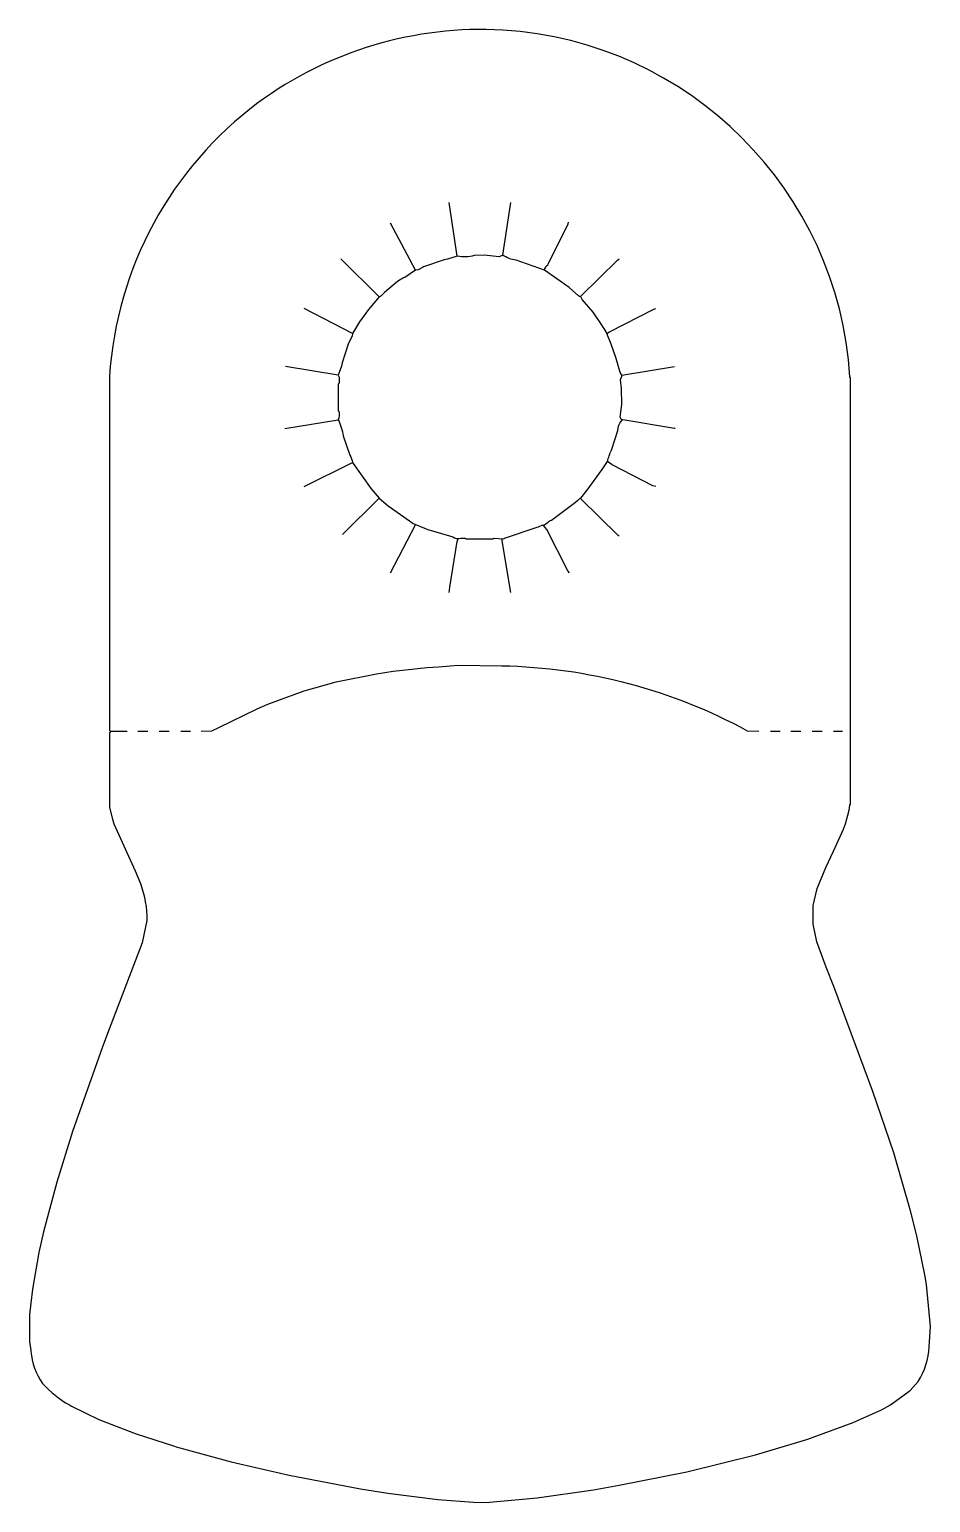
# Model space of a CAD drawing. Extents: x 103 to 1116, y 168 to 1824.
import ezdxf

# ---------------------------------------------------------------- set-up
doc = ezdxf.new("R2010")
doc.units = 0
doc.layers.get('0').update_dxf_attribs({"linetype": 'CONTINUOUS'})

msp = doc.modelspace()

# ---------------------------------------------------------------- linework, layer by layer
at = {"color": 7, "linetype": 'CONTINUOUS'}
for points in [[(616, 168), (673.95122, 173.439024), (736.932432, 182.405405), (765.932432, 187.405405), (842.088235, 202.647059), (919.088235, 221.647059), (977.9, 239.3), (983.9, 241.3), (1029.1, 257.8), (1033.1, 259.7), (1060.9, 272.2), (1071, 278), (1092, 293), (1093, 294), (1102, 304, 0.131307), (1114.531034, 343.027586), (1116, 366), (1111.405405, 413.067568), (1109.594595, 423.932432), (1100.647059, 467.911765), (1093.647059, 495.911765), (1074.7, 560.9), (1051.3, 630.1), (1007.2, 748.1), (998.8, 769.9), (988.352941, 798.088235), (984, 818), (984, 839), (988.7, 858.1), (998.2, 881.9), (1006.8, 900.1), (1018.3, 924.9), (1020.3, 930.9), (1024.58, 946.06), (1025.42, 951.94), (1026, 953), (1026, 1432), (1025.439024, 1433.04878, 0.378171), (635, 1823, 0.173971), (359.9, 1741.2, 0.219556), (193, 1434), (193, 1036), (194, 1035), (193.8, 1034.1), (193, 1033), (193, 949), (196.3, 936.1), (197.7, 930.9), (221.8, 877.9), (227.7, 863.9, -0.089814), (235, 822), (229.647059, 797.088235), (189.7, 692.1), (184.8, 679.1), (151.3, 584.9), (133.7, 528.1), (118.647059, 472.088235), (113.615385, 449.076923), (106.42, 407.94), (104.554455, 392.044554), (103, 379), (103, 349), (104.445545, 339.044554), (104.594595, 337.932432, 0.130029), (117.769231, 301.846154, 0.08008), (147.846154, 277.769231), (150.153846, 276.230769), (181.1, 261.2), (220.1, 246.3), (223.1, 245.2), (266.1, 231.3), (267.9, 230.7), (329.911765, 213.647059), (394.923077, 198.615385), (475.067568, 183.405405), (505.932432, 178.594595), (561.955446, 171.554455), (602.030973, 168.464602), (616, 168)], [(635, 1570), (631, 1568), (614, 1570), (602.964706, 1569.458824, -0.121652), (584, 1569), (572.923077, 1565.384615), (569.076923, 1564.615385), (546.1, 1556.7), (544.9, 1556.2), (539.911765, 1553.352941), (537, 1553), (525, 1545, 0.129316), (519.9, 1542.2), (516.9, 1540.2), (502, 1528), (499, 1525, -0.184026), (496, 1523), (484, 1509), (474.2, 1494.9), (466, 1482), (465.647059, 1479.088235), (461.8, 1471.1), (461.3, 1469.9), (454.384615, 1448.923077), (453.615385, 1445.076923), (450, 1435), (451, 1433), (451, 1426), (450, 1425), (450, 1395), (451, 1394, -0.120401), (450, 1385, -0.075697), (455.647059, 1366.911765), (463.2, 1345.1, -0.10306), (466, 1337), (466.8, 1335.9), (487.248619, 1307.223757), (496, 1297), (506.223757, 1288.248619), (530.153846, 1271.230769), (534.18, 1268.24), (549.1, 1262.3), (550.9, 1261.7), (575.076923, 1254.384615), (578.8, 1253.4, 0.270708), (588, 1252), (593, 1252), (594, 1251), (624, 1251), (625, 1252), (636, 1251), (637.1, 1251.8), (673.9, 1264.3), (675.1, 1264.8), (680, 1267), (681, 1266), (685, 1269, -0.114561), (689.9, 1272.2), (692.9, 1274.2), (716.9, 1292.2), (720, 1295, -0.184026), (723, 1297), (730, 1306), (746.8, 1329.1), (753, 1338, -0.063249), (757.3, 1350.9), (757.7, 1352.1), (764.352941, 1372.911765), (765.384615, 1377.923077, -0.12466), (769, 1384), (767, 1388), (767.54918, 1391.040984), (769, 1402), (768.45082, 1420.040984), (767.54918, 1429.959016), (768.8, 1434.1), (769, 1435), (767.230769, 1438.153846), (763.352941, 1451.088235), (762.647059, 1453.911765), (756.8, 1469.9), (752, 1482, 0.133012), (747.8, 1488.9), (746.2, 1492.1), (736.754098, 1505.795082), (724.248276, 1520.22069, -0.119985), (723, 1523, -0.133248), (720.226244, 1524.248869), (709.773756, 1533.751131), (682, 1553), (650.088235, 1564.352941, -0.119436), (635, 1570), (644, 1629)], [(682, 1553, -0.182223), (685.8, 1559.1), (686.2, 1559.9), (708.7, 1605.1), (709, 1607)], [(296, 1035), (307.964706, 1035.458824), (315.9, 1039.2), (358.9, 1060.2), (370.9, 1065.2), (411.9, 1080.3), (447.911765, 1090.352941), (493.067568, 1099.594595), (511.94, 1102.42), (550.032995, 1106.538071), (562.967005, 1107.461929), (585, 1109), (634.022624, 1108.475113, -0.120523), (910.032995, 1035.461929), (923, 1035)]]:
    msp.add_lwpolyline(points, format="xyb", dxfattribs=at)
for points in [[(584, 1569), (575, 1629)], [(537, 1553), (509, 1606)], [(496, 1523), (453, 1566)], [(723, 1523), (723, 1524), (763.9, 1564.2), (766, 1566)], [(466, 1482), (412, 1510)], [(752, 1482), (755.1, 1483.8), (804.9, 1509.2), (807, 1510)], [(450, 1435), (391, 1445)], [(769, 1435), (828, 1445)], [(390, 1375), (450, 1385)], [(829, 1376), (828, 1375), (770, 1385), (769, 1384)], [(412, 1310), (466, 1337)], [(807, 1310), (803.9, 1310.8), (758.18, 1334.24), (753, 1338)], [(455, 1256), (496, 1297)], [(766, 1254), (764.9, 1254.8), (723, 1296), (723, 1297)], [(509, 1213), (537, 1267)], [(710, 1213), (708.230769, 1215.153846), (684.756098, 1261.804878), (681, 1266)], [(575, 1191), (575.42, 1196.94), (584, 1248), (585, 1251)], [(644, 1191), (634, 1251)], [(194, 1035), (213, 1035)], [(225, 1035), (236, 1035)], [(249, 1035), (260, 1035)], [(273, 1035), (284, 1035)], [(936, 1035), (947, 1035)], [(959, 1035), (970, 1035)], [(983, 1035), (994, 1035)], [(1007, 1035), (1017, 1035)]]:
    msp.add_lwpolyline(points, dxfattribs=at)

doc.saveas('drawing.dxf')
